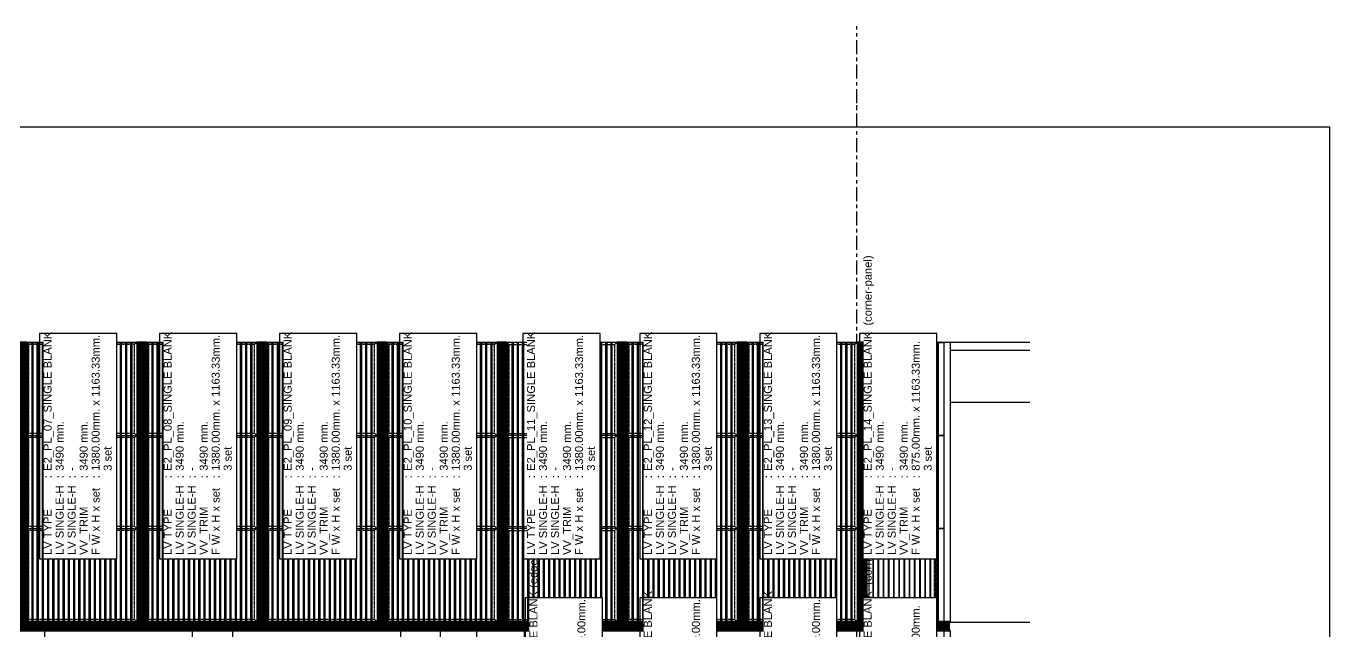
# Model space of a CAD drawing. Header units: millimetres. Extents: x -4391136 to -1798569, y -886572 to -291056.
# Drawn here: x -2243505 to -2227213, y -384600 to -377035 of the extents above; entities that cross this region are included whole.
import ezdxf
from ezdxf.enums import TextEntityAlignment as Align

# ---------------------------------------------------------------- set-up
doc = ezdxf.new("R2010")
doc.units = ezdxf.units.MM
doc.set_wipeout_variables(frame=1)
for name, pattern in [('ACM_Grid2', [9, 6, -1, 1, -1]), ('CENTER', [50.8, 31.75, -6.35, 6.35, -6.35]), ('HIDDEN', [0.375, 0.25, -0.125]), ('HIDDEN2', [4.7625, 3.175, -1.5875]), ('TA_GL_000.70000', [1.925, 0.7, -0.175, 0.175, -0.175, 0.7]), ('TA_GL_005.00000', [13.75, 5, -1.25, 1.25, -1.25, 5]), ('TA_HL_001.00000', [6.5, 3.55, -2.95])]:
    doc.linetypes.add(name, pattern=pattern)
for name, color, linetype in [('000 - 0_SYM_DWG_GRID-BUBBLE_MAIN_COLOR_1', 7, 'Continuous'), ('000 - 0_SYM_DWG_GRIDLINE_MAIN_COLOR_251', 7, 'Continuous'), ('000 - GRID', 7, 'CENTER'), ('010 - ASPG_EXTR_MAIN_COLOR_2', 7, 'Continuous'), ('010 - ASPG_EXTR_WIPEOUT_', 7, 'Continuous'), ('010 - ASPG_FRAMING_MAIN_COLOR_1', 7, 'Continuous'), ('010 - ASPG_FRAMING_MAIN_COLOR_2', 7, 'Continuous'), ('010 - ASPG_FRAMING_SUB_COLOR_2', 7, 'Continuous'), ('010 - ASPG_FRAMING_WIPEOUT_', 7, 'Continuous'), ('_[-125x65x6x8', 7, 'Continuous'), ('_PLATE-SC', 7, 'Continuous'), ('_PP-Dim', 7, 'Continuous'), ('_SC -100x100x6x8', 7, 'Continuous'), ('_SC-D1', 7, 'Continuous'), ('G-ANNO-HATCH-G251', 7, 'Continuous'), ('Xref-E1-E4$0$E2_Ent2-CRD$0$_Beam', 7, 'Continuous'), ('Xref-E1-E4$0$E2_Ent2-CRD$0$_Col', 7, 'Continuous')]:
    doc.layers.add(name, color=color, linetype=linetype)
for name, color, linetype, plot in [('000 - ESTIMATE_ASPG_MAIN_COLOR_6', 7, 'Continuous', False), ('000 - ESTIMATE_ASPG_TEXT_COLOR_1', 7, 'Continuous', False), ('000 - ESTIMATE_ASPG_WIPEOUT_', 7, 'Continuous', False), ('000_AREA_ASPG_AREA_HATCH_', 7, 'Continuous', False), ('000_AREA_ASPG_AREA_MAIN_COLOR_1', 7, 'Continuous', False)]:
    doc.layers.add(name, color=color, linetype=linetype, plot=plot)
doc.layers.add('ACM_Line_Grid Line _Existing__Lw2_', color=7, linetype='ACM_Grid2', lineweight=9)
doc.styles.add('_Arial', font='arial.ttf')
doc.styles.add('Arial', font='arial.ttf', dxfattribs={"height": 1500})
doc.styles.add('TA', font='', dxfattribs={"height": 4.5})
doc.styles.add('Xref-E1-E4$0$E2_Ent2-CRD$0$Arial', font='arial.ttf', dxfattribs={"height": 300})
doc.styles.get('TA').set_extended_font_data('Cordia New')

# ---------------------------------------------------------------- blocks, each defined once
blk = doc.blocks.new('_PL-01')
at = {"layer": 'G-ANNO-HATCH-G251'}
h = blk.add_hatch(dxfattribs=at)
h.set_pattern_fill('AR-CONC', scale=0.05)
h.set_pattern_definition([(50, (-178564.836, -85577.109), (9.10923345, -0.79695428), [0.9525, -10.4775]), (355, (-178564.836, -85577.109), (-1.76217107, 9.55284226), [0.762, -8.3820292]), (100.4514447, (-178564.077, -85577.176), (7.34706235, 8.7558876), [0.80950044, -8.90451223]), (46.1842, (-178564.836, -85574.569), (13.55395204, -2.1021164), [1.42875, -15.71625]), (96.6355576, (-178563.706, -85574.744), (11.8702067, 12.3713062), [1.2142512, -13.3567804]), (351.184151, (-178564.836, -85574.57), (11.8702067, 12.3713062), [1.1429984, -12.5729866]), (21, (-178563.566, -85575.204), (7.58071956, -5.1132599), [0.9525, -10.4775]), (326, (-178563.566, -85575.204), (3.0901014, 9.2093983), [0.762, -8.382]), (71.451445, (-178562.934, -85575.63), (10.67082096, 4.09613844), [0.80950044, -8.9044969]), (37.5, (-178564.8358, -85577.1093), (0.15443016, 4.227751944), [0, -8.2804, 0, -8.509, 0, -8.41375]), (7.5, (-178564.836, -85577.1093), (3.34098313, 5.00902874), [0, -4.8514, 0, -8.0899, 0, -3.20675]), (327.5, (-178567.668, -85577.1093), (6.77952976, -0.2864372), [0, -3.175, 0, -9.906, 0, -13.1445]), (317.5, (-178568.938, -85577.1093), (7.40645907, 1.27132455), [0, -4.1275, 0, -6.5786, 0, -9.3345])])
h.paths.add_polyline_path([(70, 0), (-70, 0), (-70, -10), (70, -10)])
h = blk.add_hatch(dxfattribs=at)
h.set_pattern_fill('ANSI32', scale=0.5, angle=90)
h.set_pattern_definition([(135, (-178371.5467, -85577.1093), (-3.36759605, -3.36759605), []), (135, (-178371.5467, -85574.8643), (-3.36759605, -3.36759605), [])])
h.paths.add_polyline_path([(70, -10), (-70, -10), (-70, -20), (70, -20)])
at = {"color": 7}
for points in [[(-70, 0), (70, 0), (70, -10), (-70, -10)], [(-70, -10), (70, -10), (70, -20), (-70, -20)]]:
    blk.add_lwpolyline(points, close=True, dxfattribs=at)
at = {"layer": 'ACM_Line_Grid Line _Existing__Lw2_', "color": 7, "lineweight": 20}
blk.add_line((0, 0), (0, -20), dxfattribs=at)
blk = doc.blocks.new('*U1299')
at = {"color": 7}
for p, q in [((-3, 2760), (-63, 2760)), ((-58, 2755), (-50, 2755)), ((-50, 5), (-50, 2755)), ((-50, 2755), (50, 2755)), ((-25, 2732), (-25, 2719)), ((-25, 2732), (-24, 2731)), ((-25, 2719), (-24, 2720)), ((-22, 2732), (-24, 2731)), ((-24, 2731), (-24, 2720)), ((-24, 2720), (-22, 2719)), ((-22, 2732), (-21, 2731)), ((-22, 2732), (-22, 2719)), ((-22, 2719), (-21, 2720)), ((-20, 2732), (-21, 2731)), ((-21, 2731), (-21, 2720)), ((-21, 2720), (-20, 2719)), ((-20, 2732), (-19, 2731)), ((-20, 2732), (-20, 2719)), ((-20, 2719), (-19, 2720)), ((-18, 2736), (-19, 2735)), ((-19, 2735), (-19, 2716)), ((-18, 2715), (-19, 2716)), ((-18, 2736), (-11, 2736)), ((-18, 2729), (-11, 2729)), ((-18, 2722), (-11, 2722)), ((-18, 2715), (-11, 2715)), ((-11, 2736), (-10, 2735)), ((-11, 2715), (-10, 2716)), ((-10, 2739), (-10, 2712)), ((-10, 2739), (-8, 2739)), ((-10, 2712), (-8, 2712)), ((-8, 2739), (-8, 2712)), ((-3, 2755), (-3, 2760)), ((4, 2712), (4, 2739)), ((6, 2739), (4, 2739)), ((6, 2712), (4, 2712)), ((6, 2712), (6, 2739)), ((7, 2736), (6, 2735)), ((7, 2715), (6, 2716)), ((14, 2736), (7, 2736)), ((14, 2729), (7, 2729)), ((14, 2722), (7, 2722)), ((14, 2715), (7, 2715)), ((14, 2736), (15, 2735)), ((14, 2715), (15, 2716)), ((15, 2716), (15, 2735)), ((23, 2736), (16, 2736)), ((23, 2729), (16, 2729)), ((23, 2722), (16, 2722)), ((23, 2715), (16, 2715)), ((23, 2736), (24, 2735)), ((23, 2715), (24, 2716)), ((24, 2716), (24, 2735)), ((25, 2732), (24, 2731)), ((25, 2719), (24, 2720)), ((26, 2731), (25, 2732)), ((25, 2719), (25, 2732)), ((25, 2719), (26, 2720)), ((27, 2732), (26, 2731)), ((26, 2720), (26, 2731)), ((27, 2719), (26, 2720)), ((29, 2731), (27, 2732)), ((27, 2719), (27, 2732)), ((27, 2719), (29, 2720)), ((30, 2732), (29, 2731)), ((29, 2731), (29, 2720)), ((30, 2719), (29, 2720)), ((30, 2719), (30, 2732)), ((50, 2755), (50, 5)), ((-3, 0), (-63, 0)), ((-58, 5), (-50, 5)), ((-50, 5), (50, 5)), ((-25, 29), (-25, 42)), ((-25, 42), (-24, 41)), ((-25, 29), (-24, 30)), ((-24, 41), (-22, 42)), ((-24, 30), (-24, 41)), ((-22, 29), (-24, 30)), ((-22, 42), (-21, 41)), ((-22, 29), (-22, 42)), ((-22, 29), (-21, 30)), ((-21, 41), (-20, 42)), ((-21, 30), (-21, 41)), ((-20, 29), (-21, 30)), ((-20, 42), (-19, 41)), ((-20, 29), (-20, 42)), ((-20, 29), (-19, 30)), ((-18, 46), (-19, 45)), ((-19, 26), (-19, 45)), ((-18, 25), (-19, 26)), ((-18, 46), (-11, 46)), ((-18, 39), (-11, 39)), ((-18, 32), (-11, 32)), ((-18, 25), (-11, 25)), ((-11, 46), (-10, 45)), ((-11, 25), (-10, 26)), ((-10, 22), (-10, 49)), ((-10, 49), (-8, 49)), ((-10, 22), (-8, 22)), ((-8, 22), (-8, 49)), ((-3, 5), (-3, 0)), ((4, 49), (4, 22)), ((6, 49), (4, 49)), ((6, 22), (4, 22)), ((6, 49), (6, 22)), ((7, 46), (6, 45)), ((7, 25), (6, 26)), ((14, 46), (7, 46)), ((14, 39), (7, 39)), ((14, 32), (7, 32)), ((14, 25), (7, 25)), ((14, 46), (15, 45)), ((14, 25), (15, 26)), ((15, 45), (15, 26)), ((23, 46), (16, 46)), ((23, 39), (16, 39)), ((23, 32), (16, 32)), ((23, 25), (16, 25)), ((23, 46), (24, 45)), ((23, 25), (24, 26)), ((24, 45), (24, 26)), ((25, 42), (24, 41)), ((25, 29), (24, 30)), ((25, 42), (26, 41)), ((25, 42), (25, 29)), ((26, 30), (25, 29)), ((27, 42), (26, 41)), ((26, 41), (26, 30)), ((27, 29), (26, 30)), ((27, 42), (29, 41)), ((27, 42), (27, 29)), ((29, 30), (27, 29)), ((30, 42), (29, 41)), ((29, 30), (29, 41)), ((30, 29), (29, 30)), ((30, 42), (30, 29))]:
    blk.add_line(p, q, dxfattribs=at)
at = {"color": 7, "linetype": 'HIDDEN'}
for p, q in [((-8, 2750), (-8, 2706)), ((-3, 2755), (-3, 5)), ((3, 5), (3, 2755)), ((-8, 10), (-8, 55))]:
    blk.add_line(p, q, dxfattribs=at)
at = {"color": 7}
for points in [[(-18, 2736, 0.325), (-18, 2729, 0.325), (-18, 2722, 0.325), (-18, 2715, 0.325)], [(-11, 2736, -0.325), (-11, 2729, -0.325), (-11, 2722, -0.325), (-11, 2715, -0.325)], [(7, 2715, -0.325), (7, 2722, -0.325), (7, 2729, -0.325), (7, 2736, -0.325)], [(14, 2715, 0.325), (14, 2722, 0.325), (14, 2729, 0.325), (14, 2736, 0.325)], [(23, 2715, 0.325), (23, 2722, 0.325), (23, 2729, 0.325), (23, 2736, 0.325)], [(-18, 25, -0.325), (-18, 32, -0.325), (-18, 39, -0.325), (-18, 46, -0.325)], [(-11, 25, 0.325), (-11, 32, 0.325), (-11, 39, 0.325), (-11, 46, 0.325)], [(7, 46, 0.325), (7, 39, 0.325), (7, 32, 0.325), (7, 25, 0.325)], [(14, 46, -0.325), (14, 39, -0.325), (14, 32, -0.325), (14, 25, -0.325)], [(23, 46, -0.325), (23, 39, -0.325), (23, 32, -0.325), (23, 25, -0.325)]]:
    blk.add_lwpolyline(points, format="xyb", dxfattribs=at)
for points in [[(16, 2736, 0.325), (16, 2729, 0.325), (16, 2722, 0.325), (16, 2715), (15, 2716), (15, 2735)], [(16, 25, -0.325), (16, 32, -0.325), (16, 39, -0.325), (16, 46), (15, 45), (15, 26)]]:
    blk.add_lwpolyline(points, format="xyb", close=True, dxfattribs=at)
for centre, radius, start, end in [((-57, 2761), 5.91, 188.4792, 263.1502), ((-18, 2725), 9.29, 134.3223, 225.6777), ((72, 2721), 47.7, 178.4903, 181.5097), ((23, 2725), 9.29, 314.3223, 45.6777), ((-57, 0), 5.91, 96.8498, 171.5208), ((-18, 35), 9.29, 134.3223, 225.6777), ((72, 40), 47.7, 178.4903, 181.5097), ((23, 35), 9.29, 314.3223, 45.6777)]:
    blk.add_arc(centre, radius, start, end, dxfattribs=at)
at = {"color": 7, "linetype": 'HIDDEN'}
for centre, radius, start, end in [((-13, 2750), 5, 0, 90), ((-2, 2706), 5.91, 186.8498, 261.5208), ((-13, 10), 5, 270, 0), ((-2, 55), 5.91, 98.4792, 173.1502)]:
    blk.add_arc(centre, radius, start, end, dxfattribs=at)
at = {"layer": 'Defpoints', "color": 7}
blk.add_line((0, 2760), (0, 0), dxfattribs=at)
blk = doc.blocks.new('*U1305')
at = {"color": 7, "linetype": 'HIDDEN2', "ltscale": 0.5}
blk.add_line((426, -26), (-1324, -26), dxfattribs=at)
at = {"color": 7}
blk.add_lwpolyline([(426, 32), (-1324, 32), (-1324, -32), (426, -32)], close=True, dxfattribs=at)
blk = doc.blocks.new('*U1306')
at = {"color": 7, "linetype": 'HIDDEN2', "ltscale": 0.5}
blk.add_line((-774, -26), (-7744, -26), dxfattribs=at)
at = {"color": 7}
blk.add_lwpolyline([(-774, 32), (-7744, 32), (-7744, -32), (-774, -32)], close=True, dxfattribs=at)
blk = doc.blocks.new('*U1308')
at = {"color": 7, "linetype": 'HIDDEN2', "ltscale": 0.5}
blk.add_line((-6944, -26), (-7744, -26), dxfattribs=at)
at = {"color": 7}
blk.add_lwpolyline([(-6944, 32), (-7744, 32), (-7744, -32), (-6944, -32)], close=True, dxfattribs=at)
blk = doc.blocks.new('_SC-D1')
at = {"color": 7}
blk.add_line((3, -36), (-3, -36), dxfattribs=at)
for points in [[(-50, 0), (50, 0), (50, -6), (-50, -6)], [(-3, -6), (3, -6), (3, -106), (-3, -106)]]:
    blk.add_lwpolyline(points, close=True, dxfattribs=at)
blk = doc.blocks.new('W-1-PP17-ENT2_REV00_20260527-020919_ELEVATION_2_ST')
at = {"layer": 'Xref-E1-E4$0$E2_Ent2-CRD$0$_Beam', "color": 7}
for p, q in [((-10750, 114740), (-10150, 114740)), ((-10150, 114740), (-8300, 114740)), ((-10150, 114740), (-8300, 114740)), ((-8300, 114740), (-7800, 114740)), ((-7800, 114740), (-730, 114740)), ((-430, 114740), (470, 114740)), ((-10150, 114140), (-8300, 114140)), ((-7800, 114140), (-730, 114140)), ((-430, 114140), (470, 114140)), ((-10150, 111340), (-8300, 111340)), ((-7800, 111340), (-5700, 111340)), ((-5200, 111340), (-4750, 111340)), ((-4150, 111340), (470, 111340))]:
    blk.add_line(p, q, dxfattribs=at)
at = {"layer": 'Xref-E1-E4$0$E2_Ent2-CRD$0$_Beam', "color": 7, "lineweight": -3}
blk.add_line((-7800, 114740), (-743, 114740), dxfattribs=at)
at = {"layer": 'Xref-E1-E4$0$E2_Ent2-CRD$0$_Col', "color": 7}
blk.add_line((470, 114740), (970, 114740), dxfattribs=at)
for points in [[(-10150, 114740), (-10150, 102190), (-10750, 102190), (-10750, 114740)], [(-7800, 114740), (-7800, 102190), (-8300, 102190), (-8300, 114740)], [(970, 114740), (970, 102190), (470, 102190), (470, 114740)]]:
    blk.add_lwpolyline(points, dxfattribs=at)
for points in [[(-730, 114740), (-430, 114740), (-430, 111340), (-730, 111340)], [(-5700, 102190), (-5200, 102190), (-5200, 111340), (-5700, 111340)], [(-4750, 106090), (-4150, 106090), (-4150, 111340), (-4750, 111340)]]:
    blk.add_lwpolyline(points, close=True, dxfattribs=at)
at = {"layer": '_[-125x65x6x8', "color": 7}
for name, p in [('*U1305', (-8776, 113490)), ('*U1306', (-6, 113490)), ('*U1308', (7364, 113490)), ('*U1305', (-8776, 111990)), ('*U1306', (-6, 111990)), ('*U1308', (7364, 111990))]:
    blk.add_blockref(name, p, dxfattribs=at)
at = {"layer": '_PLATE-SC', "color": 7}
for p in [(-9850, 114140), (-8600, 114140), (-7500, 114140), (-5300, 114140), (-3230, 114140), (-1030, 114140), (-130, 114140), (170, 114140)]:
    blk.add_blockref('_PL-01', p, dxfattribs=at)
at = {"layer": '_PLATE-SC', "color": 7, "xscale": -1, "rotation": 180}
for p in [(-9850, 111340), (-8600, 111340), (-7500, 111340), (-5300, 111340), (-3230, 111340), (-1030, 111340), (-130, 111340), (170, 111340)]:
    blk.add_blockref('_PL-01', p, dxfattribs=at)
at = {"layer": '_SC -100x100x6x8', "color": 7}
for p in [(-9850, 111360), (-8600, 111360), (-7500, 111360), (-5300, 111360), (-3230, 111360), (-1030, 111360), (-130, 111360), (170, 111360)]:
    blk.add_blockref('*U1299', p, dxfattribs=at)
at = {"layer": '_SC-D1', "color": 7}
for p in [(-9850, 113458), (-8600, 113458), (-7500, 113458), (-5300, 113458), (-3230, 113458), (-1030, 113458), (-130, 113458), (170, 113458), (-9850, 111958), (-8600, 111958), (-7500, 111958), (-5300, 111958), (-3230, 111958), (-1030, 111958), (-130, 111958), (170, 111958)]:
    blk.add_blockref('_SC-D1', p, dxfattribs=at)
at = {"layer": 'Defpoints', "color": 7, "lineweight": -3, "style": 'Xref-E1-E4$0$E2_Ent2-CRD$0$Arial'}
for s, p in [('C52', (700, 114501)), ('B52', (-9224, 114434)), ('B52', (-3967, 114434)), ('B52', (-46, 114434)), ('C58', (-975, 113007))]:
    blk.add_text(s, height=150, dxfattribs=at).set_placement(p, align=Align.MIDDLE_CENTER)
blk = doc.blocks.new('A$Cbc3bdfda')
at = {"layer": '_PP-Dim', "color": 7}
blk.add_lwpolyline([(0, -400), (775, -400), (775, 0), (0, 0)], close=True, dxfattribs=at)
blk = doc.blocks.new('*U1512')
at = {"layer": '000 - 0_SYM_DWG_GRID-BUBBLE_MAIN_COLOR_1', "color": 7}
blk.add_line((58.75, 0), (53.75, 0), dxfattribs=at)
blk.add_circle((63.75, 0), 5, dxfattribs=at)
at = {"layer": '000 - 0_SYM_DWG_GRIDLINE_MAIN_COLOR_251', "color": 7, "linetype": 'ByBlock', "ltscale": 5}
blk.add_line((20, 0), (-354.52, 0), dxfattribs=at)
at = {"layer": '000 - 0_SYM_DWG_GRIDLINE_MAIN_COLOR_251', "color": 7}
for p in [(-334.52, 0), (0, 0)]:
    blk.add_point(p, dxfattribs=at)
at = {"color": 7, "style": 'TA', "flags": 1}
blk.add_attdef('LOCATION', (6, -6), '', height=4.5, rotation=270, dxfattribs=at)
at = {"layer": '000 - 0_SYM_DWG_GRID-BUBBLE_MAIN_COLOR_1', "color": 7, "style": 'Arial'}
blk.add_attdef('GRID-HEAD', text='', height=4, rotation=90, dxfattribs=at).set_placement((63.75, 0), align=Align.MIDDLE_CENTER)
blk = doc.blocks.new('*U2335')
at = {"layer": '000 - 0_SYM_DWG_GRIDLINE_MAIN_COLOR_251', "color": 7, "linetype": 'ByBlock', "ltscale": 5}
blk.add_line((20, 0), (-573.796, 0), dxfattribs=at)
at = {"layer": '000 - 0_SYM_DWG_GRIDLINE_MAIN_COLOR_251', "color": 7}
blk.add_point((-553.796, 0), dxfattribs=at)
at = {"color": 7, "style": 'TA', "flags": 1}
blk.add_attdef('LOCATION', (6, -6), '', height=4.5, rotation=270, dxfattribs=at)
blk = doc.blocks.new('W-1-PP17-ENT2_REV00_20260527-020919_ELEVATION_2_DIMS')
at = {"layer": '000 - 0_SYM_DWG_GRIDLINE_MAIN_COLOR_251', "color": 7, "linetype": 'TA_GL_005.00000', "xscale": 50, "yscale": 50, "zscale": 50, "rotation": 180}
for p in [(-26525, 114840), (-26525, 114740), (-26525, 114090), (-26525, 111340)]:
    blk.add_blockref('*U2335', p, dxfattribs=at)
at = {"layer": '000 - GRID', "color": 7, "linetype": 'TA_GL_000.70000', "xscale": 50.00000000000038, "yscale": 50.00000000000038, "zscale": 50.00000000000038, "rotation": 270}
blk.add_blockref('*U1512', (0, 101070), dxfattribs=at).add_auto_attribs({'GRID-HEAD': '2-A'})
blk = doc.blocks.new('*U2066')
at = {"color": 7}
blk.add_wipeout([(50, 0), (945, 0), (945, 3490), (50, 3490)], dxfattribs=at).dxf.layer = '010 - ASPG_EXTR_WIPEOUT_'
at = {"layer": '010 - ASPG_EXTR_MAIN_COLOR_2', "color": 7}
for points in [[(134, 0), (144, 0), (144, 3490), (134, 3490)], [(199, 0), (209, 0), (209, 3490), (199, 3490)], [(264, 0), (274, 0), (274, 3490), (264, 3490)], [(329, 0), (339, 0), (339, 3490), (329, 3490)], [(394, 0), (404, 0), (404, 3490), (394, 3490)], [(459, 0), (469, 0), (469, 3490), (459, 3490)], [(524, 0), (534, 0), (534, 3490), (524, 3490)], [(589, 0), (599, 0), (599, 3490), (589, 3490)], [(654, 0), (664, 0), (664, 3490), (654, 3490)], [(719, 0), (729, 0), (729, 3490), (719, 3490)], [(784, 0), (794, 0), (794, 3490), (784, 3490)], [(849, 0), (859, 0), (859, 3490), (849, 3490)], [(914, 0), (924, 0), (924, 3490), (914, 3490)], [(979, 0), (989, 0), (989, 3490), (979, 3490)]]:
    blk.add_lwpolyline(points, close=True, dxfattribs=at)
at = {"layer": '010 - ASPG_FRAMING_SUB_COLOR_2', "color": 7}
blk.add_lwpolyline([(50, 0), (945, 0), (945, 3490), (50, 3490)], close=True, dxfattribs=at)
at = {"color": 7}
blk.add_wipeout([(-50, 0), (50, 0), (50, 3490), (-50, 3490)], dxfattribs=at).dxf.layer = '010 - ASPG_EXTR_WIPEOUT_'
at = {"layer": '010 - ASPG_FRAMING_MAIN_COLOR_1', "color": 7}
for points in [[(-50, 0), (-40, 0), (-40, 3490), (-50, 3490)], [(40, 0), (50, 0), (50, 3490), (40, 3490)]]:
    blk.add_lwpolyline(points, close=True, dxfattribs=at)
at = {"layer": '010 - ASPG_FRAMING_SUB_COLOR_2', "color": 7}
blk.add_lwpolyline([(-50, 0), (50, 0), (50, 3490), (-50, 3490)], close=True, dxfattribs=at)
blk = doc.blocks.new('*U2044')
at = {"color": 7}
blk.add_wipeout([(50, 0), (1450, 0), (1450, 3490), (50, 3490)], dxfattribs=at).dxf.layer = '010 - ASPG_EXTR_WIPEOUT_'
at = {"layer": '010 - ASPG_EXTR_MAIN_COLOR_2', "color": 7}
for points in [[(190, 0), (200, 0), (200, 3490), (190, 3490)], [(255, 0), (265, 0), (265, 3490), (255, 3490)], [(320, 0), (330, 0), (330, 3490), (320, 3490)], [(385, 0), (395, 0), (395, 3490), (385, 3490)], [(450, 0), (460, 0), (460, 3490), (450, 3490)], [(515, 0), (525, 0), (525, 3490), (515, 3490)], [(580, 0), (590, 0), (590, 3490), (580, 3490)], [(645, 0), (655, 0), (655, 3490), (645, 3490)], [(710, 0), (720, 0), (720, 3490), (710, 3490)], [(775, 0), (785, 0), (785, 3490), (775, 3490)], [(840, 0), (850, 0), (850, 3490), (840, 3490)], [(905, 0), (915, 0), (915, 3490), (905, 3490)], [(970, 0), (980, 0), (980, 3490), (970, 3490)], [(1035, 0), (1045, 0), (1045, 3490), (1035, 3490)], [(1100, 0), (1110, 0), (1110, 3490), (1100, 3490)], [(1165, 0), (1175, 0), (1175, 3490), (1165, 3490)], [(1230, 0), (1240, 0), (1240, 3490), (1230, 3490)], [(1295, 0), (1305, 0), (1305, 3490), (1295, 3490)]]:
    blk.add_lwpolyline(points, close=True, dxfattribs=at)
at = {"layer": '010 - ASPG_FRAMING_SUB_COLOR_2', "color": 7}
blk.add_lwpolyline([(50, 0), (1450, 0), (1450, 3490), (50, 3490)], close=True, dxfattribs=at)
at = {"color": 7}
for points in [[(-50, 0), (50, 0), (50, 3490), (-50, 3490)], [(1450, 0), (1550, 0), (1550, 3490), (1450, 3490)]]:
    blk.add_wipeout(points, dxfattribs=at).dxf.layer = '010 - ASPG_EXTR_WIPEOUT_'
at = {"layer": '010 - ASPG_EXTR_MAIN_COLOR_2', "color": 7}
for points in [[(125, 0), (135, 0), (135, 3490), (125, 3490)], [(1360, 0), (1370, 0), (1370, 3490), (1360, 3490)], [(1425, 0), (1435, 0), (1435, 3490), (1425, 3490)]]:
    blk.add_lwpolyline(points, close=True, dxfattribs=at)
at = {"layer": '010 - ASPG_FRAMING_MAIN_COLOR_1', "color": 7}
for points in [[(-50, 0), (-40, 0), (-40, 3490), (-50, 3490)], [(40, 0), (50, 0), (50, 3490), (40, 3490)], [(1450, 0), (1460, 0), (1460, 3490), (1450, 3490)], [(1540, 0), (1550, 0), (1550, 3490), (1540, 3490)]]:
    blk.add_lwpolyline(points, close=True, dxfattribs=at)
at = {"layer": '010 - ASPG_FRAMING_SUB_COLOR_2', "color": 7}
for points in [[(-50, 0), (50, 0), (50, 3490), (-50, 3490)], [(1450, 0), (1550, 0), (1550, 3490), (1450, 3490)]]:
    blk.add_lwpolyline(points, close=True, dxfattribs=at)
blk = doc.blocks.new('*U2072')
at = {"color": 7}
blk.add_wipeout([(0, -40), (20933, -40), (20933, 40), (0, 40)], dxfattribs=at).dxf.layer = '010 - ASPG_FRAMING_WIPEOUT_'
at = {"layer": '010 - ASPG_FRAMING_MAIN_COLOR_2', "color": 7}
blk.add_lwpolyline([(0, -40), (20933, -40), (20933, 40), (0, 40)], close=True, dxfattribs=at)
at = {"color": 7}
blk.add_wipeout([(-75, 40), (21008, 40), (21008, 50), (-75, 50)], dxfattribs=at).dxf.layer = '010 - ASPG_FRAMING_WIPEOUT_'
at = {"layer": '010 - ASPG_FRAMING_MAIN_COLOR_1', "color": 7}
blk.add_lwpolyline([(-75, 40), (21008, 40), (21008, 50), (-75, 50)], close=True, dxfattribs=at)
at = {"color": 7}
blk.add_wipeout([(-75, -50), (21008, -50), (21008, -40), (-75, -40)], dxfattribs=at).dxf.layer = '010 - ASPG_FRAMING_WIPEOUT_'
at = {"layer": '010 - ASPG_FRAMING_MAIN_COLOR_1', "color": 7}
blk.add_lwpolyline([(-75, -50), (21008, -50), (21008, -40), (-75, -40)], close=True, dxfattribs=at)
blk = doc.blocks.new('*U2046')
at = {"color": 7}
blk.add_wipeout([(0, 0), (1163, 0), (1163, 67), (0, 67)], dxfattribs=at).dxf.layer = '010 - ASPG_FRAMING_WIPEOUT_'
blk.add_wipeout([(3490, 68), (3490, 145), (0, 145), (0, 68)], dxfattribs=at).dxf.layer = '010 - ASPG_EXTR_WIPEOUT_'
at = {"layer": '010 - ASPG_EXTR_MAIN_COLOR_2', "color": 7}
blk.add_lwpolyline([(3490, 70), (3490, 145), (0, 145), (0, 70)], close=True, dxfattribs=at)
at = {"layer": '010 - ASPG_FRAMING_SUB_COLOR_2', "color": 7}
blk.add_lwpolyline([(0, 0), (1163, 0), (1163, 67), (0, 67)], close=True, dxfattribs=at)
blk = doc.blocks.new('*U2018')
at = {"color": 7}
blk.add_wipeout([(0, 0), (1440, 0), (1440, 67), (0, 67)], dxfattribs=at).dxf.layer = '010 - ASPG_FRAMING_WIPEOUT_'
blk.add_wipeout([(2880, 68), (2880, 145), (0, 145), (0, 68)], dxfattribs=at).dxf.layer = '010 - ASPG_EXTR_WIPEOUT_'
at = {"layer": '010 - ASPG_EXTR_MAIN_COLOR_2', "color": 7}
blk.add_lwpolyline([(2880, 70), (2880, 145), (0, 145), (0, 70)], close=True, dxfattribs=at)
at = {"layer": '010 - ASPG_FRAMING_SUB_COLOR_2', "color": 7}
blk.add_lwpolyline([(0, 0), (1440, 0), (1440, 67), (0, 67)], close=True, dxfattribs=at)
blk = doc.blocks.new('*U2376')
at = {"layer": '010 - ASPG_FRAMING_MAIN_COLOR_1', "color": 7, "linetype": 'ByBlock'}
for points in [[(0, 0), (0, 1380), (25, 1350), (25, 30), (0, 0)], [(1163, 1380), (0, 1380), (25, 1350), (1138, 1350)], [(1163, 0), (1163, 1380), (1138, 1350), (1138, 30), (1163, 0)], [(25, 30), (1138, 30), (1163, 0), (0, 0), (25, 30)]]:
    blk.add_lwpolyline(points, close=True, dxfattribs=at)
blk = doc.blocks.new('*U2407')
at = {"layer": '010 - ASPG_FRAMING_MAIN_COLOR_1', "color": 7, "linetype": 'ByBlock'}
for points in [[(0, 0), (0, 875), (25, 845), (25, 30), (0, 0)], [(1163, 875), (0, 875), (25, 845), (1138, 845)], [(1163, 0), (1163, 875), (1138, 845), (1138, 30), (1163, 0)], [(25, 30), (1138, 30), (1163, 0), (0, 0), (25, 30)]]:
    blk.add_lwpolyline(points, close=True, dxfattribs=at)
blk = doc.blocks.new('*U2047')
at = {"color": 7}
blk.add_wipeout([(0, 0), (1163, 0), (1163, 67), (0, 67)], dxfattribs=at).dxf.layer = '010 - ASPG_FRAMING_WIPEOUT_'
at = {"layer": '010 - ASPG_FRAMING_SUB_COLOR_2', "color": 7}
blk.add_lwpolyline([(0, 0), (1163, 0), (1163, 67), (0, 67)], close=True, dxfattribs=at)
blk = doc.blocks.new('A$Cd3cf6656')
at = {"color": 7}
blk.add_wipeout([(-965, -457), (1856, -457), (1856, 457), (-965, 457)], dxfattribs=at).dxf.layer = '000 - ESTIMATE_ASPG_WIPEOUT_'
at = {"layer": '000 - ESTIMATE_ASPG_MAIN_COLOR_6', "color": 7}
blk.add_lwpolyline([(-965, -457), (1856, -457), (1856, 507), (-965, 507)], close=True, dxfattribs=at)
at = {"layer": '000 - ESTIMATE_ASPG_TEXT_COLOR_1', "color": 7, "style": '_Arial'}
for s, p in [('LV TYPE', (-915, 356)), (':', (45, 356)), ('LV SINGLE-H', (-915, 206)), (':', (45, 206)), ('VV_TRIM', (-915, -94)), ('LV SINGLE-H', (-915, 56)), (':', (45, 56)), ('F W x H x set', (-915, -244)), (':', (45, -94)), (':', (45, -244))]:
    blk.add_text(s, height=100, dxfattribs=at).set_placement(p)
for tag, p in [('LV_TYPE_VAL', (138, 356)), ('LV_SIN-H_VAL', (138, 206)), ('V-TRIM_VAL', (138, -94)), ('LV_DOU-H_VAL', (138, 56)), ('FRAME_VAL', (138, -244)), ('FRAME_SET', (138, -394))]:
    blk.add_attdef(tag, p, '', height=100, dxfattribs=at)
blk = doc.blocks.new('*U2672')
at = {"layer": '000_AREA_ASPG_AREA_HATCH_', "transparency": 33554539}
h = blk.add_hatch(dxfattribs=at)
h.set_pattern_fill('ANSI31')
h.set_pattern_definition([(45, (-24.4354, 3464.1105), (-2.245064, 2.245064), [])])
h.paths.add_polyline_path([(-60, 0), (60, 0), (60, 3490), (-60, 3490)])
at = {"layer": '000_AREA_ASPG_AREA_MAIN_COLOR_1', "color": 7}
blk.add_lwpolyline([(-60, 0), (60, 0), (60, 3490), (-60, 3490)], close=True, dxfattribs=at)
blk = doc.blocks.new('*U2682')
at = {"layer": '000_AREA_ASPG_AREA_HATCH_', "transparency": 33554539}
h = blk.add_hatch(dxfattribs=at)
h.set_pattern_fill('ANSI31')
h.set_pattern_definition([(45, (-24.4354, 20982.1105), (-2.24506403, 2.24506403), [])])
h.paths.add_polyline_path([(-60, 0), (60, 0), (60, 21008), (-60, 21008)])
at = {"layer": '000_AREA_ASPG_AREA_MAIN_COLOR_1', "color": 7}
blk.add_lwpolyline([(-60, 0), (60, 0), (60, 21008), (-60, 21008)], close=True, dxfattribs=at)

msp = doc.modelspace()

# ---------------------------------------------------------------- block references
at = {"color": 7}
msp.add_blockref('W-1-PP17-ENT2_REV00_20260527-020919_ELEVATION_2_DIMS', (-2233125.2, -495830.4), dxfattribs=at)
at = {"layer": '_PP-Dim', "color": 7, "xscale": 50, "yscale": 50, "zscale": 50}
msp.add_blockref('A$Cbc3bdfda', (-2265963.2, -378297.9), dxfattribs=at)
at = {"layer": '_PP-Dim', "color": 7}
msp.add_blockref('W-1-PP17-ENT2_REV00_20260527-020919_ELEVATION_2_ST', (-2233125.2, -495830.4), dxfattribs=at)

# ---------------------------------------------------------------- next in the draw order: block references
at = {"color": 7, "xscale": -1}
msp.add_blockref('*U2044', (-2233060.2, -384480.4), dxfattribs=at)

# ---------------------------------------------------------------- next in the draw order: block references
msp.add_blockref('*U2044', (-2234560.2, -384480.4), dxfattribs=at)

# ---------------------------------------------------------------- next in the draw order: block references
msp.add_blockref('*U2044', (-2236060.2, -384480.4), dxfattribs=at)

# ---------------------------------------------------------------- next in the draw order: block references
msp.add_blockref('*U2044', (-2237560.2, -384480.4), dxfattribs=at)
at = {"color": 7, "linetype": 'TA_HL_001.00000', "yscale": -1, "rotation": 90}
for p in [(-2236000.2, -382153.8), (-2236000.2, -383317.1)]:
    msp.add_blockref('*U2376', p, dxfattribs=at)

# ---------------------------------------------------------------- next in the draw order: block references
at = {"color": 7, "xscale": -1}
msp.add_blockref('*U2044', (-2239060.2, -384480.4), dxfattribs=at)
at = {"color": 7, "linetype": 'TA_HL_001.00000', "xscale": -1, "yscale": -1, "rotation": 270}
for p in [(-2236120.2, -382153.8), (-2236120.2, -383317.1)]:
    msp.add_blockref('*U2376', p, dxfattribs=at)

# ---------------------------------------------------------------- next in the draw order: block references
at = {"color": 7, "xscale": -1}
msp.add_blockref('*U2044', (-2240560.2, -384480.4), dxfattribs=at)
at = {"color": 7, "linetype": 'TA_HL_001.00000', "yscale": -1, "rotation": 90}
for p in [(-2239000.2, -382153.8), (-2239000.2, -383317.1)]:
    msp.add_blockref('*U2376', p, dxfattribs=at)

# ---------------------------------------------------------------- next in the draw order: block references
at = {"color": 7, "xscale": -1}
msp.add_blockref('*U2044', (-2242060.2, -384480.4), dxfattribs=at)
at = {"color": 7, "linetype": 'TA_HL_001.00000', "yscale": -1, "rotation": 90}
for p in [(-2240500.2, -382153.8), (-2240500.2, -383317.1)]:
    msp.add_blockref('*U2376', p, dxfattribs=at)

# ---------------------------------------------------------------- next in the draw order: block references
for p in [(-2243500.2, -382153.8), (-2242000.2, -382153.8), (-2243500.2, -383317.1), (-2242000.2, -383317.1)]:
    msp.add_blockref('*U2376', p, dxfattribs=at)
at = {"color": 7, "xscale": -1, "rotation": 180}
msp.add_blockref('*U2072', (-2252974.2, -384540.4), dxfattribs=at)

# ---------------------------------------------------------------- next in the draw order: block references
at = {"color": 7}
for name, p in [('*U2672', (-2243560.2, -384480.4)), ('*U2672', (-2242060.2, -384480.4)), ('*U2672', (-2240560.2, -384480.4)), ('*U2672', (-2239060.2, -384480.4)), ('*U2672', (-2237560.2, -384480.4)), ('*U2672', (-2236060.2, -384480.4)), ('*U2672', (-2234560.2, -384480.4)), ('*U2066', (-2233060.2, -384480.4))]:
    msp.add_blockref(name, p, dxfattribs=at)
at = {"color": 7, "linetype": 'TA_HL_001.00000', "yscale": -1, "rotation": 90}
for p in [(-2243500.2, -384480.4), (-2242000.2, -384480.4), (-2240500.2, -384480.4), (-2239000.2, -384480.4), (-2236000.2, -384480.4)]:
    msp.add_blockref('*U2376', p, dxfattribs=at)
at = {"color": 7, "linetype": 'TA_HL_001.00000', "xscale": -1, "yscale": -1, "rotation": 270}
msp.add_blockref('*U2376', (-2236120.2, -384480.4), dxfattribs=at)
at = {"color": 7, "linetype": 'TA_HL_001.00000', "xscale": -1, "rotation": 270}
msp.add_blockref('*U2018', (-2232105.2, -387480.4), dxfattribs=at)

# ---------------------------------------------------------------- next in the draw order: block references
at = {"color": 7, "rotation": 90}
for p, values in [((-2242830.2, -382735.4), {'LV_TYPE_VAL': 'E2_PL_07_SINGLE BLANK', 'LV_SIN-H_VAL': '3490 mm. ', 'LV_DOU-H_VAL': '-', 'V-TRIM_VAL': '3490 mm.', 'FRAME_VAL': '1380.00mm. x 1163.33mm.', 'FRAME_SET': '3 set'}), ((-2241330.2, -382735.4), {'LV_TYPE_VAL': 'E2_PL_08_SINGLE BLANK', 'LV_SIN-H_VAL': '3490 mm. ', 'LV_DOU-H_VAL': '-', 'V-TRIM_VAL': '3490 mm.', 'FRAME_VAL': '1380.00mm. x 1163.33mm.', 'FRAME_SET': '3 set'}), ((-2239830.2, -382735.4), {'LV_TYPE_VAL': 'E2_PL_09_SINGLE BLANK', 'LV_SIN-H_VAL': '3490 mm. ', 'LV_DOU-H_VAL': '-', 'V-TRIM_VAL': '3490 mm.', 'FRAME_VAL': '1380.00mm. x 1163.33mm.', 'FRAME_SET': '3 set'}), ((-2238330.2, -382735.4), {'LV_TYPE_VAL': 'E2_PL_10_SINGLE BLANK', 'LV_SIN-H_VAL': '3490 mm. ', 'LV_DOU-H_VAL': '-', 'V-TRIM_VAL': '3490 mm.', 'FRAME_VAL': '1380.00mm. x 1163.33mm.', 'FRAME_SET': '3 set'}), ((-2235330.2, -382735.4), {'LV_TYPE_VAL': 'E2_PL_12_SINGLE BLANK', 'LV_SIN-H_VAL': '3490 mm. ', 'LV_DOU-H_VAL': '-', 'V-TRIM_VAL': '3490 mm.', 'FRAME_VAL': '1380.00mm. x 1163.33mm.', 'FRAME_SET': '3 set'})]:
    msp.add_blockref('A$Cd3cf6656', p, dxfattribs=at).add_auto_attribs(values)
at = {"color": 7, "linetype": 'TA_HL_001.00000', "yscale": -1, "rotation": 90}
for p in [(-2234500.2, -382153.8), (-2234500.2, -383317.1), (-2234500.2, -384480.4)]:
    msp.add_blockref('*U2376', p, dxfattribs=at)
at = {"color": 7}
msp.add_blockref('*U2672', (-2233060.2, -384480.4), dxfattribs=at)
at = {"color": 7, "linetype": 'TA_HL_001.00000', "xscale": -1, "rotation": 270}
msp.add_blockref('*U2046', (-2232105.2, -384480.4), dxfattribs=at)

# ---------------------------------------------------------------- next in the draw order: block references
at = {"color": 7, "rotation": 90}
msp.add_blockref('A$Cd3cf6656', (-2233830.2, -382735.4), dxfattribs=at).add_auto_attribs({'LV_TYPE_VAL': 'E2_PL_13_SINGLE BLANK', 'LV_SIN-H_VAL': '3490 mm. ', 'LV_DOU-H_VAL': '-', 'V-TRIM_VAL': '3490 mm.', 'FRAME_VAL': '1380.00mm. x 1163.33mm.', 'FRAME_SET': '3 set'})
at = {"color": 7, "linetype": 'TA_HL_001.00000', "yscale": -1, "rotation": 90}
for p in [(-2233000.2, -382153.8), (-2233000.2, -383317.1), (-2233000.2, -384480.4)]:
    msp.add_blockref('*U2407', p, dxfattribs=at)
at = {"color": 7, "xscale": -1, "yscale": -1, "rotation": 90}
msp.add_blockref('*U2682', (-2252974.2, -384540.4), dxfattribs=at)

# ---------------------------------------------------------------- next in the draw order: block references
at = {"color": 7, "linetype": 'TA_HL_001.00000', "xscale": -1, "rotation": 270}
msp.add_blockref('*U2047', (-2232105.2, -382153.8), dxfattribs=at)
at = {"color": 7, "rotation": 90}
for p, values in [((-2236760.2, -386040.4), {'LV_TYPE_VAL': 'E2_PL_21_DOUBLE BLANK (edge-panel)', 'LV_SIN-H_VAL': '2880 mm. ', 'LV_DOU-H_VAL': '2780 mm. ', 'V-TRIM_VAL': '2880 mm.', 'FRAME_VAL': '1320.00mm. x 1440.00mm.', 'FRAME_SET': '2 set'}), ((-2235330.2, -386040.4), {'LV_TYPE_VAL': 'E2_PL_22_DOUBLE BLANK', 'LV_SIN-H_VAL': '2880 mm. ', 'LV_DOU-H_VAL': '2780 mm. ', 'V-TRIM_VAL': '2880 mm.', 'FRAME_VAL': '1380.00mm. x 1440.00mm.', 'FRAME_SET': '2 set'}), ((-2233830.2, -386040.4), {'LV_TYPE_VAL': 'E2_PL_23_DOUBLE BLANK', 'LV_SIN-H_VAL': '2880 mm. ', 'LV_DOU-H_VAL': '2780 mm. ', 'V-TRIM_VAL': '2880 mm.', 'FRAME_VAL': '1380.00mm. x 1440.00mm.', 'FRAME_SET': '2 set'})]:
    msp.add_blockref('A$Cd3cf6656', p, dxfattribs=at).add_auto_attribs(values)

# ---------------------------------------------------------------- next in the draw order: block references
msp.add_blockref('A$Cd3cf6656', (-2236790.2, -382735.4), dxfattribs=at).add_auto_attribs({'LV_TYPE_VAL': 'E2_PL_11_SINGLE BLANK', 'LV_SIN-H_VAL': '3490 mm. ', 'LV_DOU-H_VAL': '-', 'V-TRIM_VAL': '3490 mm.', 'FRAME_VAL': '1380.00mm. x 1163.33mm.', 'FRAME_SET': '3 set'})
at = {"color": 7, "linetype": 'TA_HL_001.00000', "xscale": -1, "rotation": 270}
msp.add_blockref('*U2047', (-2232105.2, -383317.1), dxfattribs=at)

# ---------------------------------------------------------------- next in the draw order: block references
msp.add_blockref('*U2047', (-2232105.2, -382153.8), dxfattribs=at)
at = {"color": 7, "rotation": 90}
msp.add_blockref('A$Cd3cf6656', (-2232582.7, -386040.4), dxfattribs=at).add_auto_attribs({'LV_TYPE_VAL': 'E2_PL_24_DOUBLE BLANK  (corner-panel)', 'LV_SIN-H_VAL': '2880 mm. ', 'LV_DOU-H_VAL': '2780 mm. ', 'V-TRIM_VAL': '2880 mm.', 'FRAME_VAL': '875.00mm. x 1440.00mm.', 'FRAME_SET': '2 set'})

# ---------------------------------------------------------------- next in the draw order: block references
msp.add_blockref('A$Cd3cf6656', (-2232582.7, -382735.4), dxfattribs=at).add_auto_attribs({'LV_TYPE_VAL': 'E2_PL_14_SINGLE BLANK  (corner-panel)', 'LV_SIN-H_VAL': '3490 mm. ', 'LV_DOU-H_VAL': '-', 'V-TRIM_VAL': '3490 mm.', 'FRAME_VAL': '875.00mm. x 1163.33mm.', 'FRAME_SET': '3 set'})

doc.saveas('drawing.dxf')
